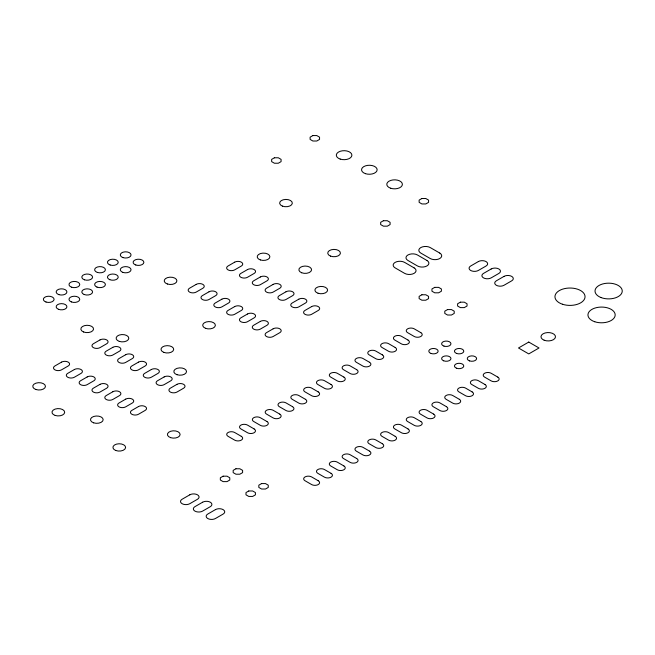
<?xml version="1.0" encoding="UTF-8"?>
<svg xmlns="http://www.w3.org/2000/svg" width="655" height="655" viewBox="0 0 655 655"><rect width="100%" height="100%" fill="white"/><g stroke="black" fill="none" stroke-linecap="round" stroke-linejoin="round"><path stroke-width="0.98" d="M274.404 157.781L271.645 159.378L271.645 161.629L274.404 163.226L278.318 163.226L281.077 161.629L281.077 159.378L278.318 157.781L274.404 157.781M312.885 135.569L310.118 137.165L310.118 139.417L312.885 141.013L316.791 141.013L319.55 139.417L319.55 137.165L316.791 135.569L312.885 135.569M61.545 362.125L54.873 365.981A4.716 2.726 0 0 0 54.873 369.829A4.716 2.726 0 0 0 61.545 369.829L68.21 365.981A4.716 2.726 0 0 0 68.21 362.125A4.716 2.726 0 0 0 61.545 362.125M100.018 339.912L93.346 343.769A4.716 2.726 0 0 0 93.346 347.617A4.716 2.726 0 0 0 100.018 347.617L106.683 343.769A4.716 2.726 0 0 0 106.683 339.912A4.716 2.726 0 0 0 100.018 339.912M196.205 284.385L189.532 288.233A4.716 2.726 0 0 0 189.532 292.081A4.716 2.726 0 0 0 196.205 292.081L202.87 288.233A4.716 2.726 0 0 0 202.87 284.385A4.716 2.726 0 0 0 196.205 284.385M234.678 262.172L228.014 266.02A4.716 2.726 0 0 0 228.014 269.868A4.716 2.726 0 0 0 234.678 269.868L241.351 266.02A4.716 2.726 0 0 0 241.351 262.172A4.716 2.726 0 0 0 234.678 262.172M74.367 369.535L67.694 373.383A4.716 2.726 0 0 0 67.694 377.231A4.716 2.726 0 0 0 74.367 377.231L81.04 373.383A4.716 2.726 0 0 0 81.04 369.535A4.716 2.726 0 0 0 74.367 369.535M112.84 347.322L106.175 351.17A4.716 2.726 0 0 0 106.175 355.018A4.716 2.726 0 0 0 112.84 355.018L119.513 351.17A4.716 2.726 0 0 0 119.513 347.322A4.716 2.726 0 0 0 112.84 347.322M209.027 291.786L202.362 295.634A4.716 2.726 0 0 0 202.362 299.491A4.716 2.726 0 0 0 209.027 299.491L215.7 295.634A4.716 2.726 0 0 0 215.7 291.786A4.716 2.726 0 0 0 209.027 291.786M247.508 269.573L240.835 273.422A4.716 2.726 0 0 0 240.835 277.27A4.716 2.726 0 0 0 247.508 277.27L254.173 273.422A4.716 2.726 0 0 0 254.173 269.573A4.716 2.726 0 0 0 247.508 269.573M87.189 376.936L80.524 380.784A4.716 2.726 0 0 0 80.524 384.641A4.716 2.726 0 0 0 87.189 384.641L93.861 380.784A4.716 2.726 0 0 0 93.861 376.936A4.716 2.726 0 0 0 87.189 376.936M125.67 354.723L118.997 358.572A4.716 2.726 0 0 0 118.997 362.428A4.716 2.726 0 0 0 125.67 362.428L132.335 358.572A4.716 2.726 0 0 0 132.335 354.723A4.716 2.726 0 0 0 125.67 354.723M221.857 299.188L215.184 303.044A4.716 2.726 0 0 0 215.184 306.892A4.716 2.726 0 0 0 221.857 306.892L228.521 303.044A4.716 2.726 0 0 0 228.521 299.188A4.716 2.726 0 0 0 221.857 299.188M260.33 276.975L253.657 280.831A4.716 2.726 0 0 0 253.657 284.679A4.716 2.726 0 0 0 260.33 284.679L267.003 280.831A4.716 2.726 0 0 0 267.003 276.975A4.716 2.726 0 0 0 260.33 276.975M100.018 384.346L93.346 388.194A4.716 2.726 0 0 0 93.346 392.042A4.716 2.726 0 0 0 100.018 392.042L106.683 388.194A4.716 2.726 0 0 0 106.683 384.346A4.716 2.726 0 0 0 100.018 384.346M138.492 362.125L131.827 365.981A4.716 2.726 0 0 0 131.827 369.829A4.716 2.726 0 0 0 138.492 369.829L145.164 365.981A4.716 2.726 0 0 0 145.164 362.125A4.716 2.726 0 0 0 138.492 362.125M234.678 306.597L228.014 310.445A4.716 2.726 0 0 0 228.014 314.294A4.716 2.726 0 0 0 234.678 314.294L241.351 310.445A4.716 2.726 0 0 0 241.351 306.597A4.716 2.726 0 0 0 234.678 306.597M273.151 284.385L266.487 288.233A4.716 2.726 0 0 0 266.487 292.081A4.716 2.726 0 0 0 273.151 292.081L279.824 288.233A4.716 2.726 0 0 0 279.824 284.385A4.716 2.726 0 0 0 273.151 284.385M383.421 220.719L380.661 222.315L380.661 224.575L383.421 226.163L387.326 226.163L390.093 224.575L390.093 222.315L387.326 220.719L383.421 220.719M421.894 198.506L419.135 200.102L419.135 202.354L421.894 203.951L425.799 203.951L428.567 202.354L428.567 200.102L425.799 198.506L421.894 198.506M112.84 391.747L106.175 395.595A4.716 2.726 0 0 0 106.175 399.444A4.716 2.726 0 0 0 112.84 399.444L119.513 395.595A4.716 2.726 0 0 0 119.513 391.747A4.716 2.726 0 0 0 112.84 391.747M151.313 369.535L144.649 373.383A4.716 2.726 0 0 0 144.649 377.231A4.716 2.726 0 0 0 151.313 377.231L157.986 373.383A4.716 2.726 0 0 0 157.986 369.535A4.716 2.726 0 0 0 151.313 369.535M247.508 313.999L240.835 317.847A4.716 2.726 0 0 0 240.835 321.703A4.716 2.726 0 0 0 247.508 321.703L254.173 317.847A4.716 2.726 0 0 0 254.173 313.999A4.716 2.726 0 0 0 247.508 313.999M285.981 291.786L279.308 295.634A4.716 2.726 0 0 0 279.308 299.491A4.716 2.726 0 0 0 285.981 299.491L292.646 295.634A4.716 2.726 0 0 0 292.646 291.786A4.716 2.726 0 0 0 285.981 291.786M125.67 399.149L118.997 403.005A4.716 2.726 0 0 0 118.997 406.853A4.716 2.726 0 0 0 125.67 406.853L132.335 403.005A4.716 2.726 0 0 0 132.335 399.149A4.716 2.726 0 0 0 125.67 399.149M164.143 376.936L157.47 380.784A4.716 2.726 0 0 0 157.47 384.641A4.716 2.726 0 0 0 164.143 384.641L170.808 380.784A4.716 2.726 0 0 0 170.808 376.936A4.716 2.726 0 0 0 164.143 376.936M260.33 321.4L253.657 325.257A4.716 2.726 0 0 0 253.657 329.105A4.716 2.726 0 0 0 260.33 329.105L267.003 325.257A4.716 2.726 0 0 0 267.003 321.4A4.716 2.726 0 0 0 260.33 321.4M298.803 299.188L292.138 303.044A4.716 2.726 0 0 0 292.138 306.892A4.716 2.726 0 0 0 298.803 306.892L305.476 303.044A4.716 2.726 0 0 0 305.476 299.188A4.716 2.726 0 0 0 298.803 299.188M138.492 406.558L131.827 410.407A4.716 2.726 0 0 0 131.827 414.255A4.716 2.726 0 0 0 138.492 414.255L145.164 410.407A4.716 2.726 0 0 0 145.164 406.558A4.716 2.726 0 0 0 138.492 406.558M176.965 384.346L170.3 388.194A4.716 2.726 0 0 0 170.3 392.042A4.716 2.726 0 0 0 176.965 392.042L183.637 388.194A4.716 2.726 0 0 0 183.637 384.346A4.716 2.726 0 0 0 176.965 384.346M273.151 328.81L266.487 332.658A4.716 2.726 0 0 0 266.487 336.506A4.716 2.726 0 0 0 273.151 336.506L279.824 332.658A4.716 2.726 0 0 0 279.824 328.81A4.716 2.726 0 0 0 273.151 328.81M311.633 306.597L304.96 310.445A4.716 2.726 0 0 0 304.96 314.294A4.716 2.726 0 0 0 311.633 314.294L318.297 310.445A4.716 2.726 0 0 0 318.297 306.597A4.716 2.726 0 0 0 311.633 306.597M478.355 261.574L470.658 266.02A5.445 3.144 0 0 0 470.658 270.458A5.445 3.144 0 0 0 478.355 270.458L486.051 266.02A5.445 3.144 0 0 0 486.051 261.574A5.445 3.144 0 0 0 478.355 261.574M421.894 294.766L419.135 296.363L419.135 298.615L421.894 300.211L425.799 300.211L428.567 298.615L428.567 296.363L425.799 294.766L421.894 294.766M434.724 287.365L431.956 288.953L431.956 291.213L434.724 292.81L438.629 292.81L441.388 291.213L441.388 288.953L438.629 287.365L434.724 287.365M491.184 268.984L483.488 273.422A5.445 3.144 0 0 0 483.488 277.867A5.445 3.144 0 0 0 491.184 277.867L498.873 273.422A5.445 3.144 0 0 0 498.873 268.984A5.445 3.144 0 0 0 491.184 268.984M504.006 276.385L496.31 280.831A5.445 3.144 0 0 0 496.31 285.269A5.445 3.144 0 0 0 504.006 285.269L511.702 280.831A5.445 3.144 0 0 0 511.702 276.385A5.445 3.144 0 0 0 504.006 276.385M447.545 309.578L444.786 311.166L444.786 313.426L447.545 315.022L451.451 315.022L454.218 313.426L454.218 311.166L451.451 309.578L447.545 309.578M460.375 302.168L457.608 303.764L457.608 306.016L460.375 307.613L464.28 307.613L467.04 306.016L467.04 303.764L464.28 302.168L460.375 302.168M189.794 494.82L182.098 499.257A5.445 3.144 0 0 0 182.098 503.703A5.445 3.144 0 0 0 189.794 503.703L197.491 499.257A5.445 3.144 0 0 0 197.491 494.82A5.445 3.144 0 0 0 189.794 494.82M223.109 476.177L220.342 477.773L220.342 480.025L223.109 481.621L227.015 481.621L229.774 480.025L229.774 477.773L227.015 476.177L223.109 476.177M235.931 468.767L233.172 470.364L233.172 472.623L235.931 474.212L239.836 474.212L242.604 472.623L242.604 470.364L239.836 468.767L235.931 468.767M202.616 502.221L194.92 506.667A5.445 3.144 0 0 0 194.92 511.105A5.445 3.144 0 0 0 202.616 511.105L210.312 506.667A5.445 3.144 0 0 0 210.312 502.221A5.445 3.144 0 0 0 202.616 502.221M215.446 509.623L207.75 514.069A5.445 3.144 0 0 0 207.75 518.514A5.445 3.144 0 0 0 215.446 518.514L223.134 514.069A5.445 3.144 0 0 0 223.134 509.623A5.445 3.144 0 0 0 215.446 509.623M248.761 490.98L245.993 492.576L245.993 494.836L248.761 496.433L252.666 496.433L255.425 494.836L255.425 492.576L252.666 490.98L248.761 490.98M261.582 483.578L258.823 485.175L258.823 487.426L261.582 489.023L265.488 489.023L268.255 487.426L268.255 485.175L265.488 483.578L261.582 483.578M528.757 342.066L518.498 347.985L528.757 353.913L539.016 347.985L528.757 342.066M439.751 253.059L430.261 247.582A6.714 3.873 0 0 0 420.772 247.582A6.714 3.873 0 0 0 420.772 253.059L430.261 258.537A6.714 3.873 0 0 0 439.751 258.537A6.714 3.873 0 0 0 439.751 253.059M426.929 260.469L417.44 254.983A6.714 3.873 0 0 0 407.942 254.983A6.714 3.873 0 0 0 407.942 260.469L417.44 265.946A6.714 3.873 0 0 0 426.929 265.946A6.714 3.873 0 0 0 426.929 260.469M414.099 267.87L404.61 262.393A6.714 3.873 0 0 0 395.121 262.393A6.714 3.873 0 0 0 395.121 267.87L404.61 273.348A6.714 3.873 0 0 0 414.099 273.348A6.714 3.873 0 0 0 414.099 267.87M420.837 332.658L414.23 328.843A4.667 2.694 0 0 0 407.623 328.843A4.667 2.694 0 0 0 407.623 332.658L414.23 336.474A4.667 2.694 0 0 0 420.837 336.474A4.667 2.694 0 0 0 420.837 332.658M497.784 377.084L491.184 373.276A4.667 2.694 0 0 0 484.577 373.276A4.667 2.694 0 0 0 484.577 377.084L491.184 380.899A4.667 2.694 0 0 0 497.784 380.899A4.667 2.694 0 0 0 497.784 377.084M408.008 340.06L401.409 336.252A4.667 2.694 0 0 0 394.801 336.252A4.667 2.694 0 0 0 394.801 340.06L401.409 343.875A4.667 2.694 0 0 0 408.008 343.875A4.667 2.694 0 0 0 408.008 340.06M484.962 384.493L478.355 380.678A4.667 2.694 0 0 0 471.747 380.678A4.667 2.694 0 0 0 471.747 384.493L478.355 388.3A4.667 2.694 0 0 0 484.962 388.3A4.667 2.694 0 0 0 484.962 384.493M395.186 347.469L388.579 343.654A4.667 2.694 0 0 0 381.98 343.654A4.667 2.694 0 0 0 381.98 347.469L388.579 351.285A4.667 2.694 0 0 0 395.186 351.285A4.667 2.694 0 0 0 395.186 347.469M472.132 391.895L465.533 388.079A4.667 2.694 0 0 0 458.926 388.079A4.667 2.694 0 0 0 458.926 391.895L465.533 395.71A4.667 2.694 0 0 0 472.132 395.71A4.667 2.694 0 0 0 472.132 391.895M382.356 354.871L375.757 351.055A4.667 2.694 0 0 0 369.15 351.055A4.667 2.694 0 0 0 369.15 354.871L375.757 358.686A4.667 2.694 0 0 0 382.356 358.686A4.667 2.694 0 0 0 382.356 354.871M459.311 399.296L452.703 395.489A4.667 2.694 0 0 0 446.104 395.489A4.667 2.694 0 0 0 446.104 399.296L452.703 403.112A4.667 2.694 0 0 0 459.311 403.112A4.667 2.694 0 0 0 459.311 399.296M369.535 362.281L362.927 358.465A4.667 2.694 0 0 0 356.328 358.465A4.667 2.694 0 0 0 356.328 362.281L362.927 366.088A4.667 2.694 0 0 0 369.535 366.088A4.667 2.694 0 0 0 369.535 362.281M446.481 406.706L439.882 402.89A4.667 2.694 0 0 0 433.274 402.89A4.667 2.694 0 0 0 433.274 406.706L439.882 410.513A4.667 2.694 0 0 0 446.481 410.513A4.667 2.694 0 0 0 446.481 406.706M356.713 369.682L350.106 365.867A4.667 2.694 0 0 0 343.498 365.867A4.667 2.694 0 0 0 343.498 369.682L350.106 373.497A4.667 2.694 0 0 0 356.713 373.497A4.667 2.694 0 0 0 356.713 369.682M433.659 414.107L427.052 410.292A4.667 2.694 0 0 0 420.453 410.292A4.667 2.694 0 0 0 420.453 414.107L427.052 417.923A4.667 2.694 0 0 0 433.659 417.923A4.667 2.694 0 0 0 433.659 414.107M343.883 377.084L337.284 373.276A4.667 2.694 0 0 0 330.677 373.276A4.667 2.694 0 0 0 330.677 377.084L337.284 380.899A4.667 2.694 0 0 0 343.883 380.899A4.667 2.694 0 0 0 343.883 377.084M420.837 421.509L414.23 417.702A4.667 2.694 0 0 0 407.623 417.702A4.667 2.694 0 0 0 407.623 421.509L414.23 425.324A4.667 2.694 0 0 0 420.837 425.324A4.667 2.694 0 0 0 420.837 421.509M331.062 384.493L324.454 380.678A4.667 2.694 0 0 0 317.847 380.678A4.667 2.694 0 0 0 317.847 384.493L324.454 388.3A4.667 2.694 0 0 0 331.062 388.3A4.667 2.694 0 0 0 331.062 384.493M408.008 428.919L401.409 425.103A4.667 2.694 0 0 0 394.801 425.103A4.667 2.694 0 0 0 394.801 428.919L401.409 432.734A4.667 2.694 0 0 0 408.008 432.734A4.667 2.694 0 0 0 408.008 428.919M318.232 391.895L311.633 388.079A4.667 2.694 0 0 0 305.025 388.079A4.667 2.694 0 0 0 305.025 391.895L311.633 395.71A4.667 2.694 0 0 0 318.232 395.71A4.667 2.694 0 0 0 318.232 391.895M395.186 436.32L388.579 432.505A4.667 2.694 0 0 0 381.98 432.505A4.667 2.694 0 0 0 381.98 436.32L388.579 440.135A4.667 2.694 0 0 0 395.186 440.135A4.667 2.694 0 0 0 395.186 436.32M305.41 399.296L298.803 395.489A4.667 2.694 0 0 0 292.204 395.489A4.667 2.694 0 0 0 292.204 399.296L298.803 403.112A4.667 2.694 0 0 0 305.41 403.112A4.667 2.694 0 0 0 305.41 399.296M382.356 443.73L375.757 439.914A4.667 2.694 0 0 0 369.15 439.914A4.667 2.694 0 0 0 369.15 443.73L375.757 447.537A4.667 2.694 0 0 0 382.356 447.537A4.667 2.694 0 0 0 382.356 443.73M292.58 406.706L285.981 402.89A4.667 2.694 0 0 0 279.374 402.89A4.667 2.694 0 0 0 279.374 406.706L285.981 410.513A4.667 2.694 0 0 0 292.58 410.513A4.667 2.694 0 0 0 292.58 406.706M369.535 451.131L362.927 447.316A4.667 2.694 0 0 0 356.328 447.316A4.667 2.694 0 0 0 356.328 451.131L362.927 454.947A4.667 2.694 0 0 0 369.535 454.947A4.667 2.694 0 0 0 369.535 451.131M279.759 414.107L273.151 410.292A4.667 2.694 0 0 0 266.552 410.292A4.667 2.694 0 0 0 266.552 414.107L273.151 417.923A4.667 2.694 0 0 0 279.759 417.923A4.667 2.694 0 0 0 279.759 414.107M356.713 458.533L350.106 454.726A4.667 2.694 0 0 0 343.498 454.726A4.667 2.694 0 0 0 343.498 458.533L350.106 462.348A4.667 2.694 0 0 0 356.713 462.348A4.667 2.694 0 0 0 356.713 458.533M266.937 421.509L260.33 417.702A4.667 2.694 0 0 0 253.722 417.702A4.667 2.694 0 0 0 253.722 421.509L260.33 425.324A4.667 2.694 0 0 0 266.937 425.324A4.667 2.694 0 0 0 266.937 421.509M343.883 465.942L337.284 462.127A4.667 2.694 0 0 0 330.677 462.127A4.667 2.694 0 0 0 330.677 465.942L337.284 469.75A4.667 2.694 0 0 0 343.883 469.75A4.667 2.694 0 0 0 343.883 465.942M254.107 428.919L247.508 425.103A4.667 2.694 0 0 0 240.901 425.103A4.667 2.694 0 0 0 240.901 428.919L247.508 432.734A4.667 2.694 0 0 0 254.107 432.734A4.667 2.694 0 0 0 254.107 428.919M331.062 473.344L324.454 469.529A4.667 2.694 0 0 0 317.847 469.529A4.667 2.694 0 0 0 317.847 473.344L324.454 477.159A4.667 2.694 0 0 0 331.062 477.159A4.667 2.694 0 0 0 331.062 473.344M241.286 436.32L234.678 432.505A4.667 2.694 0 0 0 228.079 432.505A4.667 2.694 0 0 0 228.079 436.32L234.678 440.135A4.667 2.694 0 0 0 241.286 440.135A4.667 2.694 0 0 0 241.286 436.32M318.232 480.745L311.633 476.938A4.667 2.694 0 0 0 305.025 476.938A4.667 2.694 0 0 0 305.025 480.745L311.633 484.561A4.667 2.694 0 0 0 318.232 484.561A4.667 2.694 0 0 0 318.232 480.745M594.748 321.744A13.624 7.868 0 0 0 615.184 314.932A13.624 7.868 0 0 0 594.748 308.12A13.624 7.868 0 0 0 594.748 321.744M600.987 297.542A13.624 7.868 0 0 0 622.217 291.59A13.624 7.868 0 0 0 602.674 283.959A13.624 7.868 0 0 0 600.987 297.542M562.473 304.239A15.049 8.687 0 0 0 585.054 296.715A15.049 8.687 0 0 0 562.473 289.191A15.049 8.687 0 0 0 562.473 304.239M544.158 340.215A7.254 4.192 0 0 0 555.465 337.047A7.254 4.192 0 0 0 545.058 332.977A7.254 4.192 0 0 0 544.158 340.215M390.691 188.239A7.803 4.503 0 0 0 402.391 184.333A7.803 4.503 0 0 0 390.691 180.436A7.803 4.503 0 0 0 390.691 188.239M365.441 173.657A7.803 4.503 0 0 0 377.141 169.76A7.803 4.503 0 0 0 365.441 165.862A7.803 4.503 0 0 0 365.441 173.657M340.199 159.083A7.803 4.503 0 0 0 351.899 155.186A7.803 4.503 0 0 0 340.199 151.289A7.803 4.503 0 0 0 340.199 159.083M469.61 360.913A4.667 2.694 0 0 0 476.611 358.572A4.667 2.694 0 0 0 469.61 356.238A4.667 2.694 0 0 0 469.61 360.913M456.502 368.208A4.667 2.694 0 0 0 463.773 366.17A4.667 2.694 0 0 0 457.075 363.558A4.667 2.694 0 0 0 456.502 368.208M456.502 353.405A4.667 2.694 0 0 0 463.773 351.367A4.667 2.694 0 0 0 457.075 348.747A4.667 2.694 0 0 0 456.502 353.405M443.672 360.807A4.667 2.694 0 0 0 450.951 358.768A4.667 2.694 0 0 0 444.254 356.148A4.667 2.694 0 0 0 443.672 360.807M443.959 346.102A4.667 2.694 0 0 0 450.959 343.769A4.667 2.694 0 0 0 443.959 341.427A4.667 2.694 0 0 0 443.959 346.102M431.129 353.503A4.667 2.694 0 0 0 438.138 351.17A4.667 2.694 0 0 0 431.129 348.837A4.667 2.694 0 0 0 431.129 353.503M58.524 309.316A5.387 3.111 0 0 0 66.908 306.966A5.387 3.111 0 0 0 59.187 303.945A5.387 3.111 0 0 0 58.524 309.316M46.022 302.029A5.387 3.111 0 0 0 54.103 299.335A5.387 3.111 0 0 0 46.022 296.649A5.387 3.111 0 0 0 46.022 302.029M71.346 301.914A5.387 3.111 0 0 0 79.738 299.564A5.387 3.111 0 0 0 72.017 296.543A5.387 3.111 0 0 0 71.346 301.914M58.852 294.627A5.387 3.111 0 0 0 66.925 291.933A5.387 3.111 0 0 0 58.852 289.24A5.387 3.111 0 0 0 58.852 294.627M84.176 294.513A5.387 3.111 0 0 0 92.56 292.155A5.387 3.111 0 0 0 84.839 289.142A5.387 3.111 0 0 0 84.176 294.513M71.673 287.226A5.387 3.111 0 0 0 79.754 284.532A5.387 3.111 0 0 0 71.673 281.838A5.387 3.111 0 0 0 71.673 287.226M96.997 287.103A5.387 3.111 0 0 0 105.389 284.753A5.387 3.111 0 0 0 97.66 281.732A5.387 3.111 0 0 0 96.997 287.103M84.503 279.816A5.387 3.111 0 0 0 92.576 277.122A5.387 3.111 0 0 0 84.503 274.437A5.387 3.111 0 0 0 84.503 279.816M109.827 279.701A5.387 3.111 0 0 0 118.211 277.343A5.387 3.111 0 0 0 110.49 274.33A5.387 3.111 0 0 0 109.827 279.701M97.325 272.415A5.387 3.111 0 0 0 105.398 269.721A5.387 3.111 0 0 0 97.325 267.027A5.387 3.111 0 0 0 97.325 272.415M122.976 272.415A5.387 3.111 0 0 0 131.049 269.721A5.387 3.111 0 0 0 122.976 267.027A5.387 3.111 0 0 0 122.976 272.415M110.146 265.005A5.387 3.111 0 0 0 118.228 262.319A5.387 3.111 0 0 0 110.146 259.626A5.387 3.111 0 0 0 110.146 265.005M135.798 265.005A5.387 3.111 0 0 0 143.879 262.319A5.387 3.111 0 0 0 135.798 259.626A5.387 3.111 0 0 0 135.798 265.005M122.976 257.603A5.387 3.111 0 0 0 131.049 254.91A5.387 3.111 0 0 0 122.976 252.224A5.387 3.111 0 0 0 122.976 257.603M205.474 328.286A6.345 3.668 0 0 0 215.364 325.519A6.345 3.668 0 0 0 206.259 321.957A6.345 3.668 0 0 0 205.474 328.286M167.377 284A6.345 3.668 0 0 0 176.899 280.831A6.345 3.668 0 0 0 167.377 277.654A6.345 3.668 0 0 0 167.377 284M83.635 331.995A6.345 3.668 0 0 0 93.526 329.219A6.345 3.668 0 0 0 84.421 325.658A6.345 3.668 0 0 0 83.635 331.995M260.363 259.937A6.345 3.668 0 0 0 269.885 256.76A6.345 3.668 0 0 0 260.363 253.591A6.345 3.668 0 0 0 260.363 259.937M35.927 389.512A6.345 3.668 0 0 0 45.449 386.344A6.345 3.668 0 0 0 35.927 383.167A6.345 3.668 0 0 0 35.927 389.512M119.284 341.386A6.345 3.668 0 0 0 128.806 338.209A6.345 3.668 0 0 0 119.284 335.041A6.345 3.668 0 0 0 119.284 341.386M176.997 374.709A6.345 3.668 0 0 0 186.519 371.532A6.345 3.668 0 0 0 176.997 368.356A6.345 3.668 0 0 0 176.997 374.709M318.076 293.26A6.345 3.668 0 0 0 327.598 290.083A6.345 3.668 0 0 0 318.076 286.906A6.345 3.668 0 0 0 318.076 293.26M93.64 422.835A6.345 3.668 0 0 0 103.162 419.658A6.345 3.668 0 0 0 93.64 416.49A6.345 3.668 0 0 0 93.64 422.835M163.791 352.357A6.345 3.668 0 0 0 173.681 349.582A6.345 3.668 0 0 0 164.577 346.02A6.345 3.668 0 0 0 163.791 352.357M55.159 415.434A6.345 3.668 0 0 0 64.681 412.257A6.345 3.668 0 0 0 55.159 409.08A6.345 3.668 0 0 0 55.159 415.434M115.698 450.46A6.345 3.668 0 0 0 125.588 447.692A6.345 3.668 0 0 0 116.484 444.131A6.345 3.668 0 0 0 115.698 450.46M170.587 437.646A6.345 3.668 0 0 0 180.109 434.47A6.345 3.668 0 0 0 170.587 431.293A6.345 3.668 0 0 0 170.587 437.646M301.66 272.758A6.345 3.668 0 0 0 311.551 269.983A6.345 3.668 0 0 0 302.446 266.421A6.345 3.668 0 0 0 301.66 272.758M330.513 256.097A6.345 3.668 0 0 0 340.404 253.321A6.345 3.668 0 0 0 331.299 249.768A6.345 3.668 0 0 0 330.513 256.097M282.42 206.112A6.345 3.668 0 0 0 292.31 203.345A6.345 3.668 0 0 0 283.206 199.783A6.345 3.668 0 0 0 282.42 206.112"/></g></svg>
